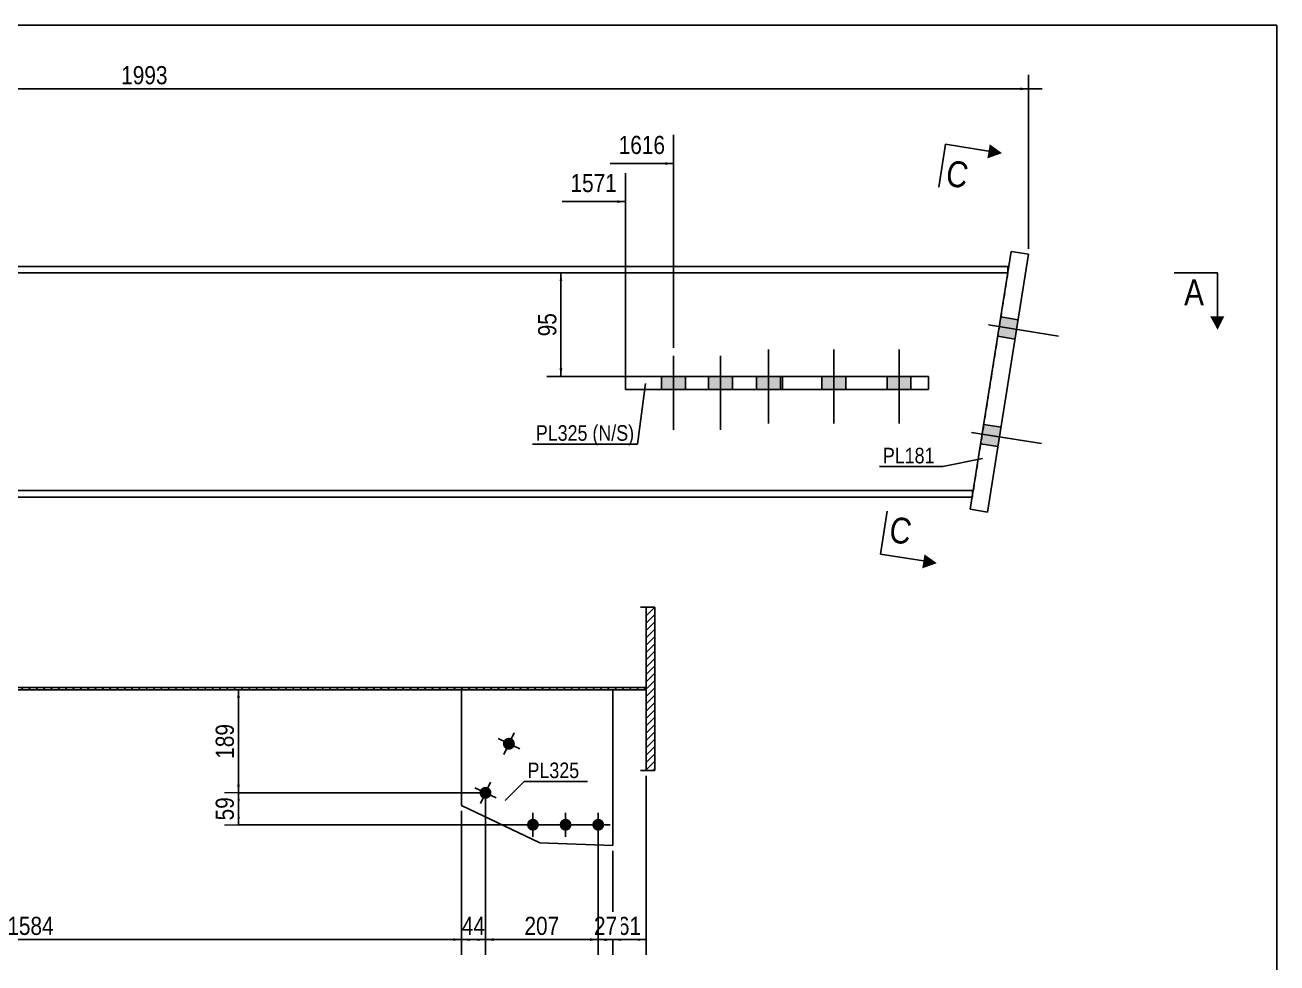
# Model space of a CAD drawing. Header units: millimetres. Extents: x -231 to 171, y -191 to 86.
# Drawn here: x -58.7 to 171.4, y -86.8 to 85.6 of the extents above; entities that cross this region are included whole.
import ezdxf

# ---------------------------------------------------------------- set-up
doc = ezdxf.new("R2010")
doc.units = ezdxf.units.MM
doc.linetypes.add('DXK_LINE_DOT1', pattern=[1.8814, 0.9407, -0.9407])
doc.styles.add('Arial Narrow', font='ARIALN.TTF', dxfattribs={"height": 0.2})

# ---------------------------------------------------------------- blocks, each defined once
blk = doc.blocks.new('Unknown-623535737-3229')
at = {"color": 5, "linetype": 'Continuous'}
for p, q in [((171.45, 85.55), (-228.55, 85.55)), ((171.45, -191.45), (171.45, 85.55))]:
    blk.add_line(p, q, dxfattribs=at)
blk = doc.blocks.new('Part-623535737-2406 - 2351')
at = {"color": 2, "linetype": 'Continuous'}
for p, q in [((51.68, 20.95), (107.38, 20.95)), ((51.68, 20.95), (51.68, 18.55)), ((80.56, 18.55), (80.56, 20.95)), ((107.38, 20.95), (107.38, 18.55)), ((51.68, 18.55), (107.38, 18.55))]:
    blk.add_line(p, q, dxfattribs=at)
blk = doc.blocks.new('Part-623535737-2398 - 2351')
at = {"color": 2, "linetype": 'Continuous'}
for p, q in [((-68.32, 41.2), (121.99, 41.2)), ((-68.32, 40), (121.99, 40)), ((121.99, 40), (121.99, 41.2))]:
    blk.add_line(p, q, dxfattribs=at)
blk = doc.blocks.new('Part-623535737-2407 - 2351')
at = {"color": 7, "linetype": 'DXK_LINE_DOT1'}
for p, q in [((121.99, 40), (-68.32, 40)), ((121.99, 40), (115.63, 0)), ((-68.32, 0), (115.47, 0))]:
    blk.add_line(p, q, dxfattribs=at)
at = {"color": 2, "linetype": 'Continuous'}
blk.add_line((115.47, 0), (115.63, 0), dxfattribs=at)
blk = doc.blocks.new('Part-623535737-2399 - 2351')
at = {"color": 2, "linetype": 'Continuous'}
for p, q in [((-68.32, 0), (115.47, 0)), ((115.47, 0), (115.47, -1)), ((-68.32, -1.2), (115.43, -1.2))]:
    blk.add_line(p, q, dxfattribs=at)
at = {"color": 7, "linetype": 'DXK_LINE_DOT1'}
for p, q in [((115.43, -1.2), (115.47, -1.2)), ((115.47, -1.2), (115.47, -1))]:
    blk.add_line(p, q, dxfattribs=at)
blk = doc.blocks.new('Bolt-623535737-2408 - 2351')
at = {"linetype": 'Continuous'}
for points in [[(120.7, 31.9), (120.13, 28.35), (123.29, 27.84), (123.86, 31.4)], [(120.7, 31.9), (120.13, 28.35), (123.29, 27.84), (123.86, 31.4)], [(117.56, 12.15), (116.99, 8.59), (120.15, 8.09), (120.72, 11.65)], [(117.56, 12.15), (116.99, 8.59), (120.15, 8.09), (120.72, 11.65)]]:
    blk.add_hatch(color=3, dxfattribs=at).paths.add_polyline_path(points)
at = {"color": 3, "linetype": 'Continuous'}
for p, q in [((118.44, 30.44), (131.28, 28.4)), ((118.44, 30.44), (131.28, 28.4)), ((120.7, 31.9), (123.86, 31.4)), ((120.7, 31.9), (123.86, 31.4)), ((120.13, 28.35), (123.29, 27.84)), ((120.13, 28.35), (123.29, 27.84)), ((117.56, 12.15), (120.72, 11.65)), ((117.56, 12.15), (120.72, 11.65)), ((115.3, 10.69), (128.14, 8.64)), ((115.3, 10.69), (128.14, 8.64)), ((116.99, 8.59), (120.15, 8.09)), ((116.99, 8.59), (120.15, 8.09))]:
    blk.add_line(p, q, dxfattribs=at)
blk = doc.blocks.new('Part-623535737-2400 - 2351')
at = {"color": 2, "linetype": 'Continuous'}
for p, q in [((115.08, -3.45), (122.61, 43.95)), ((122.61, 43.95), (125.77, 43.45)), ((125.77, 43.45), (118.24, -3.96)), ((118.24, -3.96), (115.08, -3.45))]:
    blk.add_line(p, q, dxfattribs=at)
blk = doc.blocks.new('Bolt-623535737-2414 - 2351')
at = {"linetype": 'Continuous'}
for points in [[(62.73, 20.95), (58.33, 20.95), (58.33, 18.55), (62.73, 18.55)], [(71.34, 20.95), (66.94, 20.95), (66.94, 18.55), (71.34, 18.55)]]:
    blk.add_hatch(color=3, dxfattribs=at).paths.add_polyline_path(points)
at = {"color": 3, "linetype": 'Continuous'}
for p, q in [((60.53, 24.75), (60.53, 11.15)), ((69.14, 24.75), (69.14, 11.15)), ((58.33, 20.95), (58.33, 18.55)), ((62.73, 20.95), (62.73, 18.55)), ((66.94, 20.95), (66.94, 18.55)), ((71.34, 20.95), (71.34, 18.55))]:
    blk.add_line(p, q, dxfattribs=at)
blk = doc.blocks.new('Bolt-623535737-2415 - 2351')
at = {"linetype": 'Continuous'}
for points in [[(80.17, 20.95), (75.77, 20.95), (75.77, 18.55), (80.17, 18.55)], [(92.17, 20.95), (87.77, 20.95), (87.77, 18.55), (92.17, 18.55)], [(104.17, 20.95), (99.77, 20.95), (99.77, 18.55), (104.17, 18.55)]]:
    blk.add_hatch(color=3, dxfattribs=at).paths.add_polyline_path(points)
at = {"color": 3, "linetype": 'Continuous'}
for p, q in [((77.97, 25.95), (77.97, 12.35)), ((89.97, 25.95), (89.97, 12.35)), ((101.97, 25.95), (101.97, 12.35)), ((75.77, 20.95), (75.77, 18.55)), ((80.17, 20.95), (80.17, 18.55)), ((87.77, 20.95), (87.77, 18.55)), ((92.17, 20.95), (92.17, 18.55)), ((99.77, 20.95), (99.77, 18.55)), ((104.17, 20.95), (104.17, 18.55))]:
    blk.add_line(p, q, dxfattribs=at)
blk = doc.blocks.new('Part-623535737-4287 - 4284')
at = {"linetype": 'Continuous'}
h = blk.add_hatch(dxfattribs=at)
h.set_pattern_fill('', scale=0.3, style=0, pattern_type=0)
h.set_pattern_definition([(45, (57.0899, -21.4344), (-0.67352, 0.67352), [])])
h.paths.add_polyline_path([(57.09, -51.43), (57.09, -21.43), (55.47, -21.43), (55.47, -51.43)])
at = {"color": 2, "linetype": 'Continuous'}
for p, q in [((54.46, -21.43), (55.47, -21.43)), ((55.47, -51.43), (55.47, -21.43)), ((55.47, -21.43), (57.09, -21.43)), ((57.09, -21.43), (57.09, -51.43)), ((54.46, -51.43), (55.47, -51.43)), ((57.09, -51.43), (55.47, -51.43))]:
    blk.add_line(p, q, dxfattribs=at)
at = {"color": 7, "linetype": 'DXK_LINE_DOT1'}
for p, q in [((56.08, -21.43), (57.09, -21.43)), ((56.08, -51.43), (57.09, -51.43))]:
    blk.add_line(p, q, dxfattribs=at)
blk = doc.blocks.new('Bolt-623535737-4301 - 4284')
at = {"linetype": 'Continuous'}
for points in [[(29.26, -46.06, -1), (31.25, -47.01, -1)], [(24.96, -55.09, -1), (26.94, -56.04, -1)]]:
    blk.add_hatch(color=3, dxfattribs=at).paths.add_polyline_path(points)
at = {"color": 3, "linetype": 'Continuous'}
for p, q in [((32.24, -47.48), (28.27, -45.59)), ((29.31, -48.52), (31.2, -44.55)), ((27.94, -56.51), (23.97, -54.62)), ((25.01, -57.55), (26.9, -53.58))]:
    blk.add_line(p, q, dxfattribs=at)
blk = doc.blocks.new('Part-623535737-4293 - 4284')
at = {"color": 2, "linetype": 'Continuous'}
for p, q in [((21.52, -57.88), (21.52, -36.63)), ((49.37, -65.23), (49.37, -36.63)), ((21.52, -57.88), (35.97, -64.77)), ((35.97, -64.77), (49.37, -65.23))]:
    blk.add_line(p, q, dxfattribs=at)
at = {"color": 7, "linetype": 'DXK_LINE_DOT1'}
blk.add_line((49.37, -36.63), (21.52, -36.63), dxfattribs=at)
blk = doc.blocks.new('Part-623535737-4294 - 4284')
at = {"linetype": 'Continuous'}
h = blk.add_hatch(dxfattribs=at)
h.set_pattern_fill('', scale=0.3, style=0, pattern_type=0)
h.set_pattern_definition([(45, (55.4698, -36.2344), (-0.673519, 0.673519), [])])
h.paths.add_polyline_path([(55.47, -36.63), (55.47, -36.23), (-136.92, -36.23), (-136.92, -36.63)])
at = {"color": 7, "linetype": 'DXK_LINE_DOT1'}
for p, q in [((-137.92, -36.23), (-136.92, -36.23)), ((-137.92, -36.63), (-136.92, -36.63)), ((54.46, -36.23), (55.47, -36.23)), ((54.46, -36.63), (55.47, -36.63))]:
    blk.add_line(p, q, dxfattribs=at)
at = {"color": 2, "linetype": 'Continuous'}
for p, q in [((-136.92, -36.63), (-136.92, -36.23)), ((-136.92, -36.23), (55.47, -36.23)), ((55.47, -36.63), (-136.92, -36.63)), ((55.47, -36.23), (55.47, -36.63))]:
    blk.add_line(p, q, dxfattribs=at)
blk = doc.blocks.new('Bolt-623535737-4302 - 4284')
at = {"linetype": 'Continuous'}
for points in [[(33.57, -61.43, -1), (35.77, -61.43, -1)], [(39.57, -61.43, -1), (41.77, -61.43, -1)], [(45.57, -61.43, -1), (47.77, -61.43, -1)]]:
    blk.add_hatch(color=3, dxfattribs=at).paths.add_polyline_path(points)
at = {"color": 3, "linetype": 'Continuous'}
for p, q in [((34.67, -63.63), (34.67, -59.23)), ((40.67, -63.63), (40.67, -59.23)), ((46.67, -63.63), (46.67, -59.23)), ((36.87, -61.43), (32.47, -61.43)), ((42.87, -61.43), (38.47, -61.43)), ((48.87, -61.43), (44.47, -61.43))]:
    blk.add_line(p, q, dxfattribs=at)
blk = doc.blocks.new('StraightDimension-623535737-4002 - 2351')
at = {"linetype": 'Continuous'}
blk.add_hatch(color=4, dxfattribs=at).paths.add_polyline_path([(59.03, 60.35), (60.53, 60.1), (59.03, 59.85)])
at = {"color": 4, "linetype": 'Continuous'}
for p, q in [((60.53, 26.25), (60.53, 65.35)), ((48.88, 60.1), (60.53, 60.1))]:
    blk.add_line(p, q, dxfattribs=at)
at = {"color": 0}
blk.add_wipeout([(59.67, 61.15), (59.67, 66.05), (49.74, 66.05), (49.74, 61.15)], dxfattribs=at)
at = {"color": 4, "style": 'Arial Narrow'}
blk.add_text('1616', height=3.34, dxfattribs=at).set_placement((50.44, 61.85))
blk = doc.blocks.new('StraightDimension-623535737-3243 - 2351')
at = {"linetype": 'Continuous'}
blk.add_hatch(color=4, dxfattribs=at).paths.add_polyline_path([(124.27, 74.07), (125.77, 73.82), (124.27, 73.57)])
at = {"color": 4, "linetype": 'Continuous'}
for p, q in [((125.77, 44.45), (125.77, 76.42)), ((-199.27, 73.82), (125.77, 73.82)), ((125.77, 73.82), (128.27, 73.82))]:
    blk.add_line(p, q, dxfattribs=at)
at = {"color": 0}
blk.add_wipeout([(-31.78, 73.97), (-31.78, 78.87), (-41.72, 78.87), (-41.72, 73.97)], dxfattribs=at)
at = {"color": 4, "style": 'Arial Narrow'}
blk.add_text('1993', height=3.34, dxfattribs=at).set_placement((-41.02, 74.67))
blk = doc.blocks.new('StraightDimension-623535737-4003 - 2351')
at = {"linetype": 'Continuous'}
blk.add_hatch(color=4, dxfattribs=at).paths.add_polyline_path([(50.18, 53.35), (51.68, 53.1), (50.18, 52.85)])
at = {"color": 4, "linetype": 'Continuous'}
for p, q in [((51.68, 19.55), (51.68, 58.35)), ((40.02, 53.1), (51.68, 53.1))]:
    blk.add_line(p, q, dxfattribs=at)
at = {"color": 0}
blk.add_wipeout([(50.81, 54.15), (50.81, 59.05), (40.88, 59.05), (40.88, 54.15)], dxfattribs=at)
at = {"color": 4, "style": 'Arial Narrow'}
blk.add_text('1571', height=3.34, dxfattribs=at).set_placement((41.58, 54.85))
blk = doc.blocks.new('StraightDimension-623535737-4104 - 2351')
at = {"linetype": 'Continuous'}
for points in [[(39.57, 38.5), (39.82, 40), (40.07, 38.5)], [(40.07, 22.45), (39.82, 20.95), (39.57, 22.45)]]:
    blk.add_hatch(color=4, dxfattribs=at).paths.add_polyline_path(points)
at = {"color": 4, "linetype": 'Continuous'}
for p, q in [((72.74, 40), (37.22, 40)), ((39.82, 20.95), (39.82, 40)), ((72.74, 20.95), (37.22, 20.95))]:
    blk.add_line(p, q, dxfattribs=at)
at = {"color": 0}
blk.add_wipeout([(39.67, 33.31), (34.77, 33.31), (34.77, 27.64), (39.67, 27.64)], dxfattribs=at)
at = {"color": 4, "style": 'Arial Narrow'}
blk.add_text('95', height=3.34, rotation=90.0002, dxfattribs=at).set_placement((38.97, 28.34))
blk = doc.blocks.new('StraightDimension-623535737-4575 - 4284')
at = {"linetype": 'Continuous'}
for points in [[(23.02, -82.78), (21.52, -82.53), (23.02, -82.28)], [(24.45, -82.28), (25.95, -82.53), (24.45, -82.78)]]:
    blk.add_hatch(color=4, dxfattribs=at).paths.add_polyline_path(points)
at = {"color": 4, "linetype": 'Continuous'}
for p, q in [((25.95, -56.56), (25.95, -85.33)), ((21.52, -58.88), (21.52, -85.33)), ((21.52, -82.53), (25.95, -82.53))]:
    blk.add_line(p, q, dxfattribs=at)
at = {"color": 0}
blk.add_wipeout([(26.57, -82.38), (26.57, -77.48), (20.9, -77.48), (20.9, -82.38)], dxfattribs=at)
at = {"color": 4, "style": 'Arial Narrow'}
blk.add_text('44', height=3.34, dxfattribs=at).set_placement((21.6, -81.68))
blk = doc.blocks.new('StraightDimension-623535737-4395 - 4284')
at = {"linetype": 'Continuous'}
for points in [[(-19.71, -38.13), (-19.46, -36.63), (-19.21, -38.13)], [(-19.21, -54.06), (-19.46, -55.56), (-19.71, -54.06)]]:
    blk.add_hatch(color=4, dxfattribs=at).paths.add_polyline_path(points)
at = {"color": 4, "linetype": 'Continuous'}
for p, q in [((54.69, -36.63), (-22.06, -36.63)), ((-19.46, -55.56), (-19.46, -36.63)), ((24.95, -55.56), (-22.06, -55.56))]:
    blk.add_line(p, q, dxfattribs=at)
at = {"color": 0}
blk.add_wipeout([(-19.61, -42.2), (-24.51, -42.2), (-24.51, -50), (-19.61, -50)], dxfattribs=at)
at = {"color": 4, "style": 'Arial Narrow'}
blk.add_text('189', height=3.34, rotation=90.0002, dxfattribs=at).set_placement((-20.31, -49.3))
blk = doc.blocks.new('StraightDimension-623535737-4396 - 4284')
at = {"linetype": 'Continuous'}
for points in [[(-19.71, -57.06), (-19.46, -55.56), (-19.21, -57.06)], [(-19.21, -59.93), (-19.46, -61.43), (-19.71, -59.93)]]:
    blk.add_hatch(color=4, dxfattribs=at).paths.add_polyline_path(points)
at = {"color": 4, "linetype": 'Continuous'}
for p, q in [((24.95, -55.56), (-22.06, -55.56)), ((-19.46, -61.43), (-19.46, -55.56)), ((45.67, -61.43), (-22.06, -61.43))]:
    blk.add_line(p, q, dxfattribs=at)
at = {"color": 0}
blk.add_wipeout([(-19.61, -55.66), (-24.51, -55.66), (-24.51, -61.33), (-19.61, -61.33)], dxfattribs=at)
at = {"color": 4, "style": 'Arial Narrow'}
blk.add_text('59', height=3.34, rotation=90.0002, dxfattribs=at).set_placement((-20.31, -60.63))
blk = doc.blocks.new('StraightDimension-623535737-4572 - 4284')
at = {"linetype": 'Continuous'}
for points in [[(50.87, -82.78), (49.37, -82.53), (50.87, -82.28)], [(53.97, -82.28), (55.47, -82.53), (53.97, -82.78)]]:
    blk.add_hatch(color=4, dxfattribs=at).paths.add_polyline_path(points)
at = {"color": 4, "linetype": 'Continuous'}
for p, q in [((55.47, -52.43), (55.47, -85.33)), ((49.37, -66.23), (49.37, -85.33)), ((49.37, -82.53), (55.47, -82.53))]:
    blk.add_line(p, q, dxfattribs=at)
at = {"color": 0}
blk.add_wipeout([(55.25, -82.38), (55.25, -77.48), (49.59, -77.48), (49.59, -82.38)], dxfattribs=at)
at = {"color": 4, "style": 'Arial Narrow'}
blk.add_text('61', height=3.34, dxfattribs=at).set_placement((50.29, -81.68))
blk = doc.blocks.new('StraightDimension-623535737-4573 - 4284')
at = {"linetype": 'Continuous'}
for points in [[(48.17, -82.78), (46.67, -82.53), (48.17, -82.28)], [(47.87, -82.28), (49.37, -82.53), (47.87, -82.78)]]:
    blk.add_hatch(color=4, dxfattribs=at).paths.add_polyline_path(points)
at = {"color": 4, "linetype": 'Continuous'}
for p, q in [((46.67, -62.43), (46.67, -85.33)), ((49.37, -66.23), (49.37, -85.33)), ((46.67, -82.53), (49.37, -82.53))]:
    blk.add_line(p, q, dxfattribs=at)
at = {"color": 0}
blk.add_wipeout([(50.85, -82.38), (50.85, -77.48), (45.19, -77.48), (45.19, -82.38)], dxfattribs=at)
at = {"color": 4, "style": 'Arial Narrow'}
blk.add_text('27', height=3.34, dxfattribs=at).set_placement((45.89, -81.68))
blk = doc.blocks.new('StraightDimension-623535737-4574 - 4284')
at = {"linetype": 'Continuous'}
for points in [[(27.45, -82.78), (25.95, -82.53), (27.45, -82.28)], [(45.17, -82.28), (46.67, -82.53), (45.17, -82.78)]]:
    blk.add_hatch(color=4, dxfattribs=at).paths.add_polyline_path(points)
at = {"color": 4, "linetype": 'Continuous'}
for p, q in [((25.95, -56.56), (25.95, -85.33)), ((46.67, -62.43), (46.67, -85.33)), ((25.95, -82.53), (46.67, -82.53))]:
    blk.add_line(p, q, dxfattribs=at)
at = {"color": 0}
blk.add_wipeout([(40.21, -82.38), (40.21, -77.48), (32.41, -77.48), (32.41, -82.38)], dxfattribs=at)
at = {"color": 4, "style": 'Arial Narrow'}
blk.add_text('207', height=3.34, dxfattribs=at).set_placement((33.11, -81.68))
blk = doc.blocks.new('StraightDimension-623535737-4576 - 4284')
at = {"linetype": 'Continuous'}
for points in [[(-135.42, -82.78), (-136.92, -82.53), (-135.42, -82.28)], [(20.02, -82.28), (21.52, -82.53), (20.02, -82.78)]]:
    blk.add_hatch(color=4, dxfattribs=at).paths.add_polyline_path(points)
at = {"color": 4, "linetype": 'Continuous'}
for p, q in [((-136.92, -52.43), (-136.92, -85.33)), ((21.52, -58.88), (21.52, -85.33)), ((-136.92, -82.53), (21.52, -82.53))]:
    blk.add_line(p, q, dxfattribs=at)
at = {"color": 0}
blk.add_wipeout([(-52.73, -82.38), (-52.73, -77.48), (-62.66, -77.48), (-62.66, -82.38)], dxfattribs=at)
at = {"color": 4, "style": 'Arial Narrow'}
blk.add_text('1584', height=3.34, dxfattribs=at).set_placement((-61.96, -81.68))
blk = doc.blocks.new('Mark-623535737-4163 - 2351')
at = {"color": 7, "linetype": 'Continuous'}
blk.add_line((117.32, 5.87), (110.02, 4.39), dxfattribs=at)
at = {"color": 0}
blk.add_wipeout([(108.52, 4.99), (108.52, 7.99), (99.01, 7.99), (99.01, 4.99)], dxfattribs=at)
blk.add_wipeout([(108.52, 4.99), (108.52, 7.99), (99.01, 7.99), (99.01, 4.99)], dxfattribs=at)
at = {"color": 7, "linetype": 'Continuous'}
blk.add_line((98.41, 4.39), (110.02, 4.39), dxfattribs=at)
at = {"color": 3, "style": 'Arial Narrow'}
blk.add_text('PL181', height=2.863, dxfattribs=at).set_placement((99.01, 4.99))
blk = doc.blocks.new('Mark-623535737-4169 - 2351')
at = {"color": 0}
blk.add_wipeout([(44.71, 9.15), (44.71, 12.15), (35.21, 12.15), (35.21, 9.15)], dxfattribs=at)
blk.add_wipeout([(44.71, 9.15), (44.71, 12.15), (35.21, 12.15), (35.21, 9.15)], dxfattribs=at)
blk.add_wipeout([(53.28, 9.15), (53.28, 12.15), (45.61, 12.15), (45.61, 9.15)], dxfattribs=at)
blk.add_wipeout([(53.28, 9.15), (53.28, 12.15), (45.61, 12.15), (45.61, 9.15)], dxfattribs=at)
at = {"color": 7, "linetype": 'Continuous'}
for p in [(55.38, 19.66), (34.61, 8.55)]:
    blk.add_line(p, (53.88, 8.55), dxfattribs=at)
at = {"color": 3, "style": 'Arial Narrow'}
for s, p in [('PL325', (35.21, 9.15)), ('(N/', (45.61, 9.15)), ('S)', (49.99, 9.15))]:
    blk.add_text(s, height=2.863, dxfattribs=at).set_placement(p)
blk = doc.blocks.new('SectionMark-623535737-4306 - 2351')
at = {"linetype": 'Continuous'}
blk.add_hatch(color=30, dxfattribs=at).paths.add_polyline_path([(161.78, 32.04), (160.53, 29.54), (159.16, 32.04)])
at = {"color": 30, "linetype": 'Continuous'}
blk.add_line((160.53, 40.04), (160.53, 32.04), dxfattribs=at)
at = {"color": 0, "linetype": 'Continuous'}
blk.add_wipeout([(158.03, 34.04), (158.03, 39.04), (154.38, 39.04), (154.38, 34.04)], dxfattribs=at)
at = {"color": 30, "linetype": 'Continuous'}
blk.add_line((160.53, 40.04), (152.53, 40.04), dxfattribs=at)
at = {"color": 6, "linetype": 'Continuous', "style": 'Arial Narrow'}
blk.add_text('A', height=4.77, dxfattribs=at).set_placement((154.38, 34.04))
blk = doc.blocks.new('SectionMark-623535737-4765 - 2351')
at = {"linetype": 'Continuous'}
for points in [[(118.64, 63.64), (120.91, 62.01), (118.22, 61.05)], [(106.65, -11.72), (108.92, -13.35), (106.24, -14.31)]]:
    blk.add_hatch(color=30, dxfattribs=at).paths.add_polyline_path(points)
at = {"color": 30, "linetype": 'Continuous'}
for p, q in [((110.54, 63.66), (118.44, 62.4)), ((98.55, -11.7), (106.46, -12.95))]:
    blk.add_line(p, q, dxfattribs=at)
at = {"color": 0, "linetype": 'Continuous'}
for points in [[(114.25, 55.48), (115.04, 60.41), (111.13, 61.03), (110.35, 56.1)], [(103.84, -10.01), (104.63, -5.07), (100.72, -4.45), (99.93, -9.39)]]:
    blk.add_wipeout(points, dxfattribs=at)
at = {"color": 30, "linetype": 'Continuous'}
for p, q in [((110.54, 63.66), (109.28, 55.76)), ((98.55, -11.7), (99.81, -3.8))]:
    blk.add_line(p, q, dxfattribs=at)
at = {"color": 6, "linetype": 'Continuous', "style": 'Arial Narrow'}
for p in [(110.35, 56.1), (99.93, -9.39)]:
    blk.add_text('C', height=4.77, rotation=-9.0355, dxfattribs=at).set_placement(p)
blk = doc.blocks.new('Mark-623535737-5102 - 4284')
at = {"color": 0}
blk.add_wipeout([(43.18, -52.86), (43.18, -49.86), (33.68, -49.86), (33.68, -52.86)], dxfattribs=at)
blk.add_wipeout([(43.18, -52.86), (43.18, -49.86), (33.68, -49.86), (33.68, -52.86)], dxfattribs=at)
at = {"color": 7, "linetype": 'Continuous'}
for p, q in [((29.54, -57), (33.08, -53.46)), ((33.08, -53.46), (44.68, -53.46))]:
    blk.add_line(p, q, dxfattribs=at)
at = {"color": 3, "style": 'Arial Narrow'}
blk.add_text('PL325', height=2.863, dxfattribs=at).set_placement((33.68, -52.86))

msp = doc.modelspace()

# ---------------------------------------------------------------- block references
for name in ['Unknown-623535737-3229', 'Part-623535737-2400 - 2351', 'Part-623535737-2407 - 2351', 'Part-623535737-2398 - 2351', 'Bolt-623535737-2408 - 2351', 'Bolt-623535737-2415 - 2351', 'Bolt-623535737-2414 - 2351', 'Part-623535737-2406 - 2351', 'Part-623535737-2399 - 2351', 'Part-623535737-4287 - 4284', 'Part-623535737-4294 - 4284', 'Part-623535737-4293 - 4284', 'Bolt-623535737-4301 - 4284', 'Bolt-623535737-4302 - 4284']:
    msp.add_blockref(name, (0, 0))

# ---------------------------------------------------------------- next in the draw order: block references
for name in ['StraightDimension-623535737-4002 - 2351', 'StraightDimension-623535737-4575 - 4284']:
    msp.add_blockref(name, (0, 0))

# ---------------------------------------------------------------- next in the draw order: block references
for name in ['StraightDimension-623535737-3243 - 2351', 'StraightDimension-623535737-4395 - 4284']:
    msp.add_blockref(name, (0, 0))

# ---------------------------------------------------------------- next in the draw order: block references
for name in ['StraightDimension-623535737-4003 - 2351', 'Mark-623535737-4163 - 2351', 'StraightDimension-623535737-4572 - 4284', 'StraightDimension-623535737-4396 - 4284']:
    msp.add_blockref(name, (0, 0))

# ---------------------------------------------------------------- next in the draw order: block references
for name in ['StraightDimension-623535737-4104 - 2351', 'Mark-623535737-4169 - 2351', 'StraightDimension-623535737-4576 - 4284', 'StraightDimension-623535737-4573 - 4284']:
    msp.add_blockref(name, (0, 0))

# ---------------------------------------------------------------- next in the draw order: block references
for name in ['SectionMark-623535737-4306 - 2351', 'StraightDimension-623535737-4574 - 4284']:
    msp.add_blockref(name, (0, 0))

# ---------------------------------------------------------------- next in the draw order: block references
for name in ['SectionMark-623535737-4765 - 2351', 'Mark-623535737-5102 - 4284']:
    msp.add_blockref(name, (0, 0))

doc.saveas('drawing.dxf')
